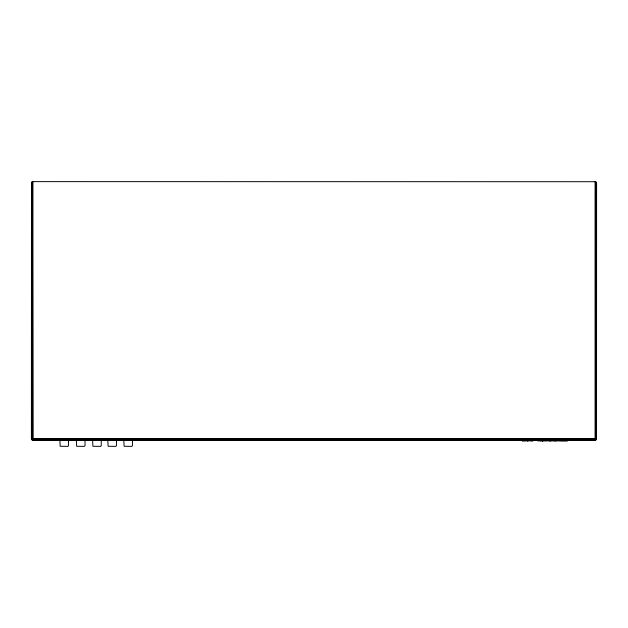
<?xml version="1.0" encoding="UTF-8"?>
<svg xmlns="http://www.w3.org/2000/svg" width="628" height="628" viewBox="0 0 628 628"><rect width="100%" height="100%" fill="white"/><g stroke="black" fill="none" stroke-linecap="round" stroke-linejoin="round"><path stroke-width="0.94" d="M31.4 183.18L32.028 181.932L32.923 181.633L595.548 181.712L596.6 183.18L596.522 439.129L595.077 440.189L32.452 440.118L31.4 438.65L31.479 182.701M596.247 439.514L596.522 182.701M32.028 439.898L32.923 438.65L31.479 439.129L31.753 439.514M61.411 439.898L60.955 440.189M78.013 439.898L77.566 440.189M94.192 439.898L93.745 440.189M108.723 439.898L108.275 440.189M125.27 439.898L124.815 440.189M31.69 439.553L32.923 438.65L32.452 440.118L32.075 439.835M60.257 439.898L59.613 440.189M76.859 439.898L76.224 440.189M93.038 439.898L92.402 440.189M107.569 439.898L106.933 440.189M124.116 439.898L123.473 440.189M59.37 439.898L58.585 440.189M75.972 439.898L75.187 440.189M92.151 439.898L91.366 440.189M106.682 439.898L105.897 440.189M123.229 439.898L122.444 440.189M58.812 439.898L57.933 440.189M75.415 439.898L74.544 440.189M91.594 439.898L90.722 440.189M106.124 439.898L105.253 440.189M122.672 439.898L121.793 440.189M595.925 439.835L595.525 440.047L595.077 438.65L596.522 439.129M58.624 439.898L57.713 440.189M75.227 439.898L74.324 440.189M91.405 439.898L90.503 440.189M105.936 439.898L105.033 440.189M122.476 439.898L121.573 440.189M31.4 438.65L596.6 438.65M32.923 440.118L595.077 440.118M134.541 440.189L133.638 439.898M118.001 440.189L117.091 439.898M103.471 440.189L102.56 439.898M87.292 440.189L86.389 439.898M70.681 440.189L69.779 439.898M134.321 440.189L133.45 439.898M117.781 440.189L116.902 439.898M103.251 440.189L102.372 439.898M87.072 440.189L86.193 439.898M70.462 440.189L69.59 439.898M133.678 440.189L132.893 439.898M117.13 440.189L116.345 439.898M102.599 440.189L101.814 439.898M86.421 440.189L85.636 439.898M69.818 440.189L69.033 439.898M132.641 440.189L132.006 439.898M116.102 440.189L115.458 439.898M101.571 440.189L100.927 439.898M85.392 440.189L84.749 439.898M68.782 440.189L68.146 439.898M131.299 440.189L130.852 439.898M114.759 440.189L114.304 439.898M100.229 440.189L99.773 439.898M84.05 440.189L83.595 439.898M67.439 440.189L66.992 439.898M596.31 439.553L595.077 438.65L595.972 439.898M31.479 438.65L31.549 439.105M596.31 182.269L596.31 438.65L595.077 439.898L32.546 439.835L31.69 438.65L31.69 182.269M595.972 181.932L595.972 438.65L595.352 439.514L32.923 439.553L32.028 438.65L32.028 181.932M595.548 181.712L595.548 438.65L595.077 439.129L32.782 439.105L32.452 181.712M595.077 181.633L595.077 440.189M567.641 440.189L567.641 440.809L562.091 440.809L562.091 440.189M567.367 440.189L567.367 440.809M566.762 440.189L566.762 440.809M566.15 440.189L566.15 440.809M565.875 440.189L565.875 440.809M565.561 440.189L565.561 440.809M564.862 440.189L564.862 440.809M564.164 440.189L564.164 440.809M563.85 440.189L563.85 440.809M563.575 440.189L563.575 440.809M562.971 440.189L562.971 440.809M562.366 440.189L562.366 440.809M561.534 440.189L561.534 440.809L555.78 440.809L555.78 440.189M561.479 440.189L561.479 440.809M561.314 440.189L561.267 440.809M560.953 440.189L560.953 440.809M560.357 440.189L560.357 440.809M559.681 440.189L559.681 440.809M558.904 440.189L558.904 440.809M557.562 440.189L557.562 440.809M556.589 440.189L556.589 440.809M555.333 440.189L555.333 440.809L549.955 440.809L549.955 440.189M555.105 440.189L555.191 440.809M555.034 440.189L555.034 440.809M554.783 440.189L554.783 440.809M554.249 440.189L554.249 440.809M553.574 440.189L553.574 440.809M552.75 440.189L552.75 440.809M551.769 440.189L551.769 440.809M550.984 440.189L550.984 440.809M550.434 440.189L550.458 440.809M550.269 440.189L550.269 440.809M550.12 440.189L550.12 440.809M549.751 440.189L549.751 440.809L543.589 440.809L543.589 440.189M549.547 440.189L549.547 440.809M548.943 440.189L548.943 440.809M547.977 440.189L547.977 440.809M546.674 440.189L546.674 440.809M545.371 440.189L545.371 440.809M544.405 440.189L544.405 440.809M543.801 440.189L543.801 440.809M543.149 440.189L543.149 440.809L537.639 440.809L537.639 440.189M542.969 440.189L542.961 440.809M542.859 440.189L542.859 440.809M542.71 440.189L542.702 440.809M542.545 440.189L542.545 440.809M542.396 440.189L542.396 440.809M542.27 440.189L542.27 440.809M541.611 440.189L541.611 440.809M540.779 440.189L540.779 440.809M540.284 440.189L540.284 440.809M539.209 440.189L539.209 440.809M538.125 440.189L538.125 440.809M532.897 440.189L532.905 440.809L522.056 440.809L522.056 440.189M532.725 440.189L532.725 440.809M532.301 440.189L532.301 440.809M531.869 440.189L531.869 440.809M531.673 440.189L531.673 440.809M530.189 440.189L530.189 440.809M528.839 440.189L528.839 440.809M527.858 440.189L527.858 440.809M527.481 440.189L527.481 440.809M527.387 440.189L527.387 440.809M527.3 440.189L527.324 440.809M526.06 440.189L526.06 440.809M525.032 440.189L525.032 440.809M524.325 440.189L524.325 440.809M524.066 440.189L524.066 440.809M523.281 440.189L523.281 440.809M522.716 440.189L522.716 440.809M522.253 440.189L522.37 440.809M132.445 439.914L132.445 445.747L131.833 446.367L124.101 446.28L123.787 439.914M116.455 439.914L116.455 445.747L115.835 446.367L108.102 446.28L107.796 439.914M101.249 439.914L101.249 445.747L100.637 446.367L92.905 446.28L92.591 439.914M85.016 439.914L85.016 445.747L84.395 446.367L76.663 446.28L76.357 439.914M68.531 439.914L68.531 445.747L67.91 446.367L60.178 446.28L59.872 439.914M32.923 181.633L32.923 440.189M556 440.809L556 440.189L555.984 440.809"/></g></svg>
